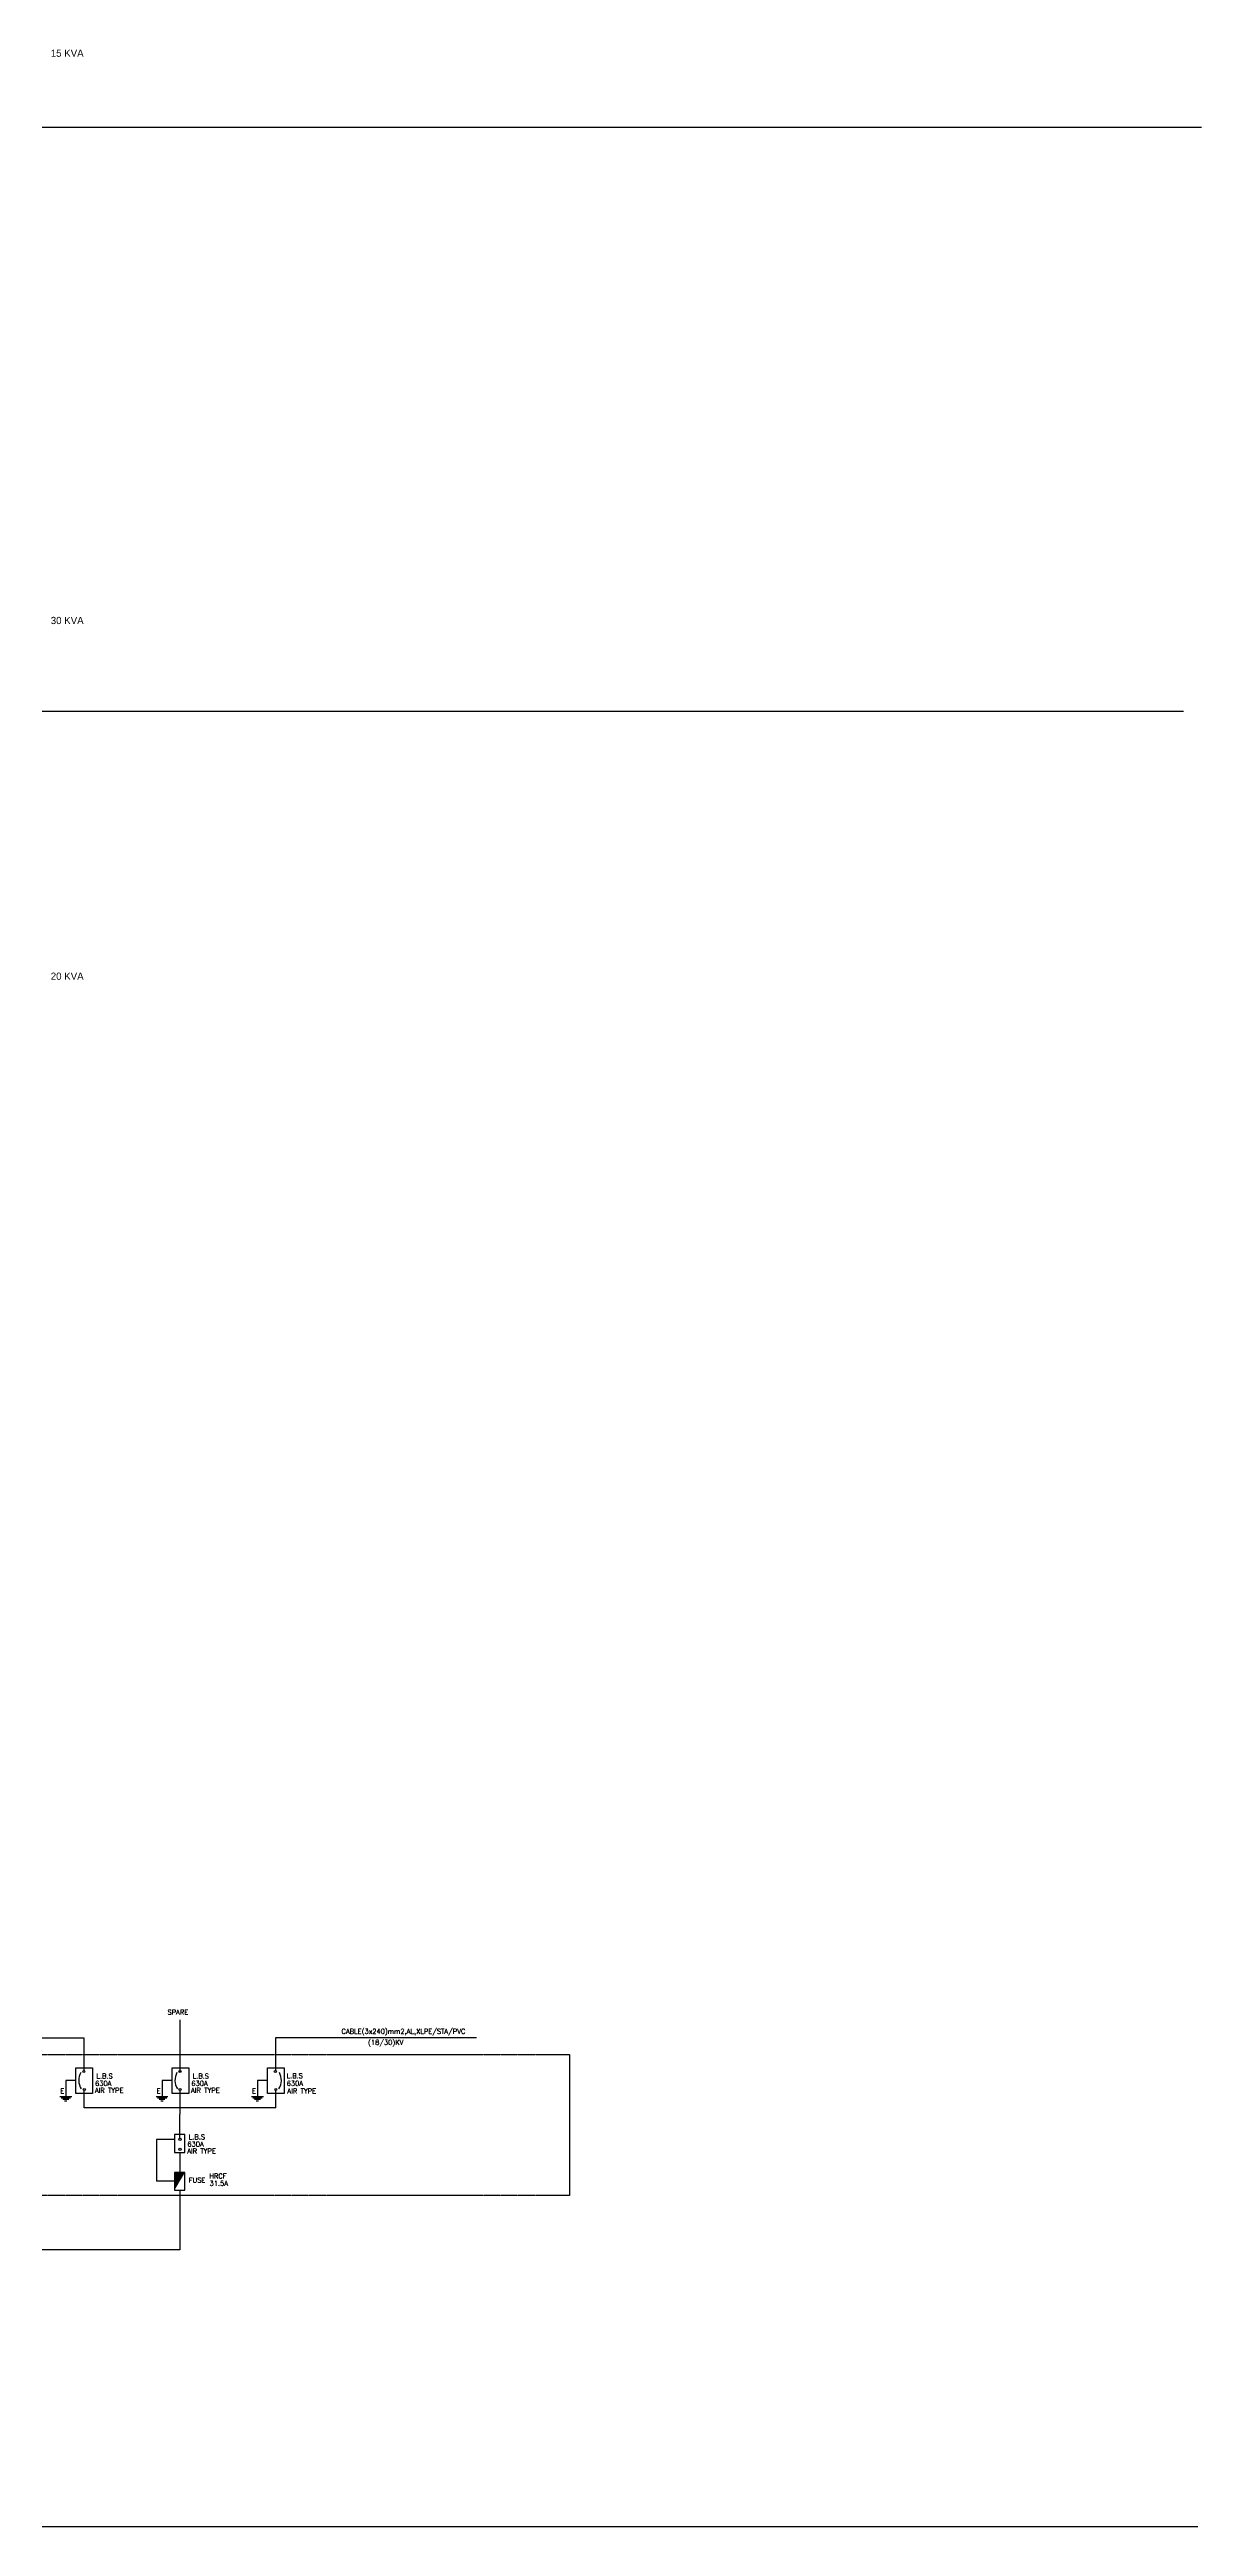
# Model space of a CAD drawing. Header units: inches. Extents: x 79375 to 312899, y 87397 to 354833.
# Drawn here: x 233426 to 312899, y 87397 to 258308 of the extents above; entities that cross this region are included whole.
import ezdxf

# ---------------------------------------------------------------- set-up
doc = ezdxf.new("R2010")
doc.units = ezdxf.units.IN
doc.header["$MEASUREMENT"] = 0
doc.linetypes.add('CENTER', pattern=[2, 1.25, -0.25, 0.25, -0.25])
doc.linetypes.add('HIDDEN', pattern=[0.375, 0.25, -0.125])
for name, color, linetype in [('B02 SLD$0$E-T25', 3, 'Continuous'), ('E-TEXT', 40, 'Continuous'), ('ELEC', 4, 'Continuous')]:
    doc.layers.add(name, color=color, linetype=linetype)
doc.layers.add('ELEC3', color=10, linetype='CENTER', lineweight=30)
doc.styles.add('B02 SLD$0$T25-200', font='Stencil.shx', dxfattribs={"width": 0.8, "height": 500})
doc.styles.add('ELEC', font='romans.shx')

# ---------------------------------------------------------------- blocks, each defined once
blk = doc.blocks.new('A$C53851648')
at = {"layer": 'ELEC3', "linetype": 'Continuous'}
for p, q in [((0, 1.22), (0.61, 1.22)), ((0.97, 0.26), (0.25, 0.26)), ((0.89, 0.17), (0.32, 0.17)), ((0.79, 0.09), (0.43, 0.09)), ((0.68, 0), (0.54, 0)), ((0.61, 1.22), (0.61, 0.26))]:
    blk.add_line(p, q, dxfattribs=at)

msp = doc.modelspace()

# ---------------------------------------------------------------- linework, layer by layer
at = {"color": 2}
for points in [[(176214, 252940), (312899, 252940)], [(176214, 212658), (311650, 212658)], [(176214, 87397), (312649, 87397)]]:
    msp.add_lwpolyline(points, dxfattribs=at)
at = {"color": 6}
msp.add_lwpolyline([(242408, 110602), (242408, 106474), (170260, 106474), (170260, 110640)], dxfattribs=at)
at = {"layer": 'ELEC'}
for p, q in [((223172, 121106), (235789, 121106)), ((235789, 121106), (235789, 118868)), ((249011, 121106), (249011, 118868)), ((262886, 121106), (249011, 121106)), ((235818, 116290), (235818, 117469)), ((249040, 116290), (235818, 116290)), ((249040, 116290), (249040, 117469)), ((242045, 114103), (240794, 114103)), ((240794, 114103), (240794, 111213)), ((242431, 111824), (242431, 113210)), ((242045, 111213), (240794, 111213))]:
    msp.add_line(p, q, dxfattribs=at)
for points in [[(242431, 118790), (242431, 122366)], [(242423, 114182), (242429, 117470)]]:
    msp.add_lwpolyline(points, dxfattribs=at)
for points in [[(235250, 119039), (236396, 119039), (236396, 117282), (235250, 117282)], [(241890, 119039), (243037, 119039), (243037, 117282), (241890, 117282)], [(248472, 119039), (249618, 119039), (249618, 117282), (248472, 117282)], [(242771, 114432), (242045, 114432), (242045, 113210), (242771, 113210)], [(242771, 111824), (242045, 111824), (242045, 110602), (242771, 110602)]]:
    msp.add_lwpolyline(points, close=True, dxfattribs=at)
for centre in [(235791, 118790), (242431, 118790), (249009, 118790), (235820, 117548), (242426, 117548), (249038, 117548), (242423, 114104), (242431, 113428)]:
    msp.add_circle(centre, 78.5, dxfattribs=at)
for centre, start, end in [((236551, 118186), 150.85915, 212.66711), ((243191, 118186), 150.85915, 212.66711), ((248307, 118186), 327.33289, 29.14085)]:
    msp.add_arc(centre, 1115, start, end, dxfattribs=at)
msp.add_solid([(242045, 111824), (242771, 111824), (242045, 110602)], dxfattribs=at)
at = {"layer": 'ELEC3', "color": 1, "linetype": 'HIDDEN'}
msp.add_lwpolyline([(219461, 119973), (269292, 119973), (269292, 110228), (219461, 110228)], close=True, dxfattribs=at)

# ---------------------------------------------------------------- block references
at = {"layer": 'ELEC', "xscale": -1139.064018758421, "yscale": 1139.064018744389, "zscale": 1139.06401875}
for p in [(235241, 116769), (241881, 116769), (248463, 116769)]:
    msp.add_blockref('A$C53851648', p, dxfattribs=at)

# ---------------------------------------------------------------- texts
at = {"layer": 'B02 SLD$0$E-T25', "color": 5, "style": 'B02 SLD$0$T25-200'}
for s, p in [('15 KVA', (233511, 257808)), ('30 KVA', (233511, 218662)), ('20 KVA', (233511, 194118))]:
    msp.add_text(s, height=500, dxfattribs=at).set_placement(p)
at = {"layer": 'E-TEXT', "style": 'ELEC'}
for s, height, p in [('SPARE', 337.5, (241564, 122716)), ('CABLE(3x240)mm2,AL,XLPE/STA/PVC', 337.5, (253568, 121395)), ('(18/30)KV', 337.5, (255399, 120626)), ('630A', 337.5, (236567, 117801)), ('L.B.S', 337.5, (236654, 118303)), ('630A', 337.5, (243207, 117801)), ('L.B.S', 337.5, (243295, 118303)), ('L.B.S', 337.5, (249776, 118321)), ('630A', 337.5, (249788, 117801)), ('E', 338, (234165, 117268)), ('AIR TYPE', 337.5, (236548, 117327)), ('E', 338, (240806, 117268)), ('AIR TYPE', 337.5, (243188, 117327)), ('E', 338, (247400, 117268)), ('AIR TYPE', 337.5, (249837, 117269)), ('AIR TYPE', 337.5, (242918, 113131)), ('630A', 337.5, (242937, 113606)), ('L.B.S', 337.5, (243025, 114108)), ('FUSE ', 337.5, (243035, 111125)), ('31.5A', 337.5, (244466, 110908)), ('HRCF', 337.5, (244454, 111403))]:
    msp.add_text(s, height=height, dxfattribs=at).set_placement(p)

doc.saveas('drawing.dxf')
